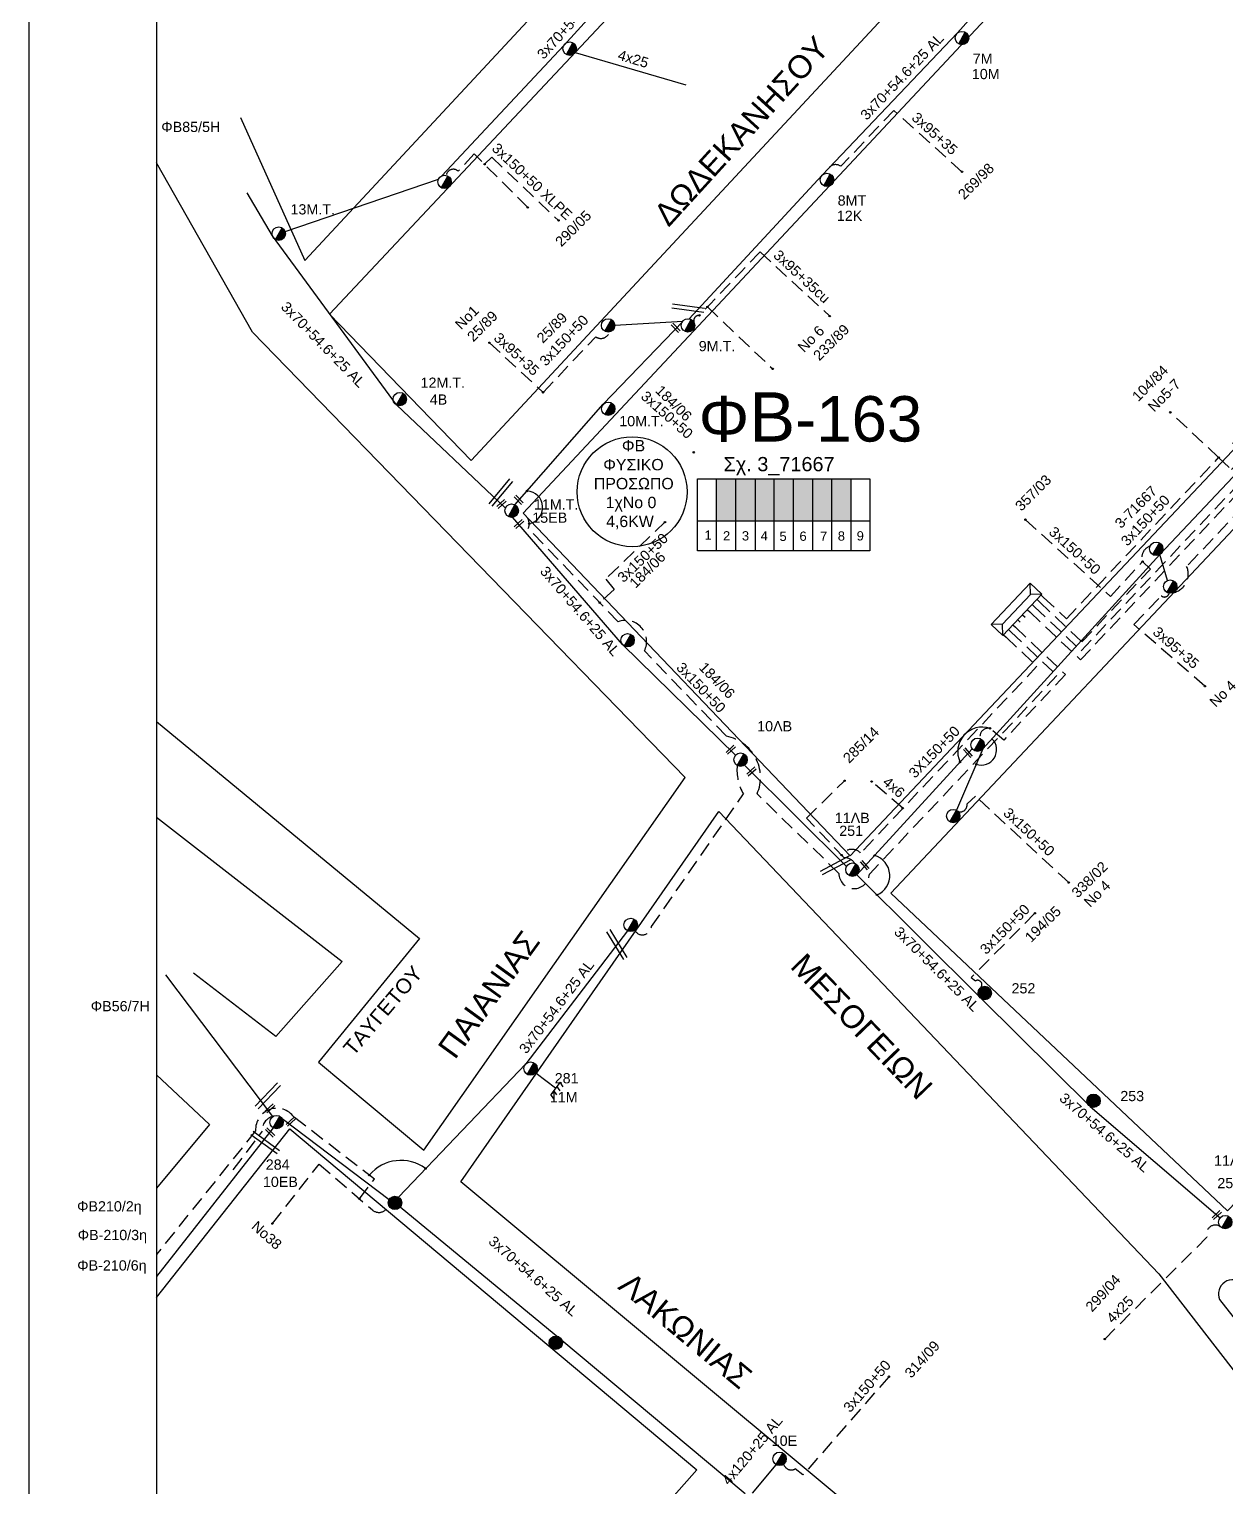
# Model space of a CAD drawing. Header units: millimetres. Extents: x 1138 to 9186, y 1584 to 2927.
# Drawn here: x 6949.8 to 7160.4, y 2157.3 to 2413.7 of the extents above; entities that cross this region are included whole.
import ezdxf
from ezdxf.enums import TextEntityAlignment as Align

# ---------------------------------------------------------------- set-up
doc = ezdxf.new("R2010")
doc.units = ezdxf.units.MM
doc.linetypes.add('DASHED', pattern=[19.05, 12.7, -6.35])
for name, color, linetype, lineweight in [('3x150+50', 7, 'Continuous', 30), ('3x150+50 XLPE', 7, 'SYN_LINE', 30), ('3x70+54.6+25 AL', 7, 'SYN_LINE', 30), ('3x95+35', 7, 'Continuous', 30), ('4x120+25 AL', 7, 'SYN_LINE', 30), ('4x25', 7, 'Continuous', 30), ('4x6', 7, 'SYN_LINE', 30), ('Υπόβαθρο ΔΕΗ', 7, 'Continuous', 30)]:
    doc.layers.add(name, color=color, linetype=linetype, lineweight=lineweight)
for name, color, linetype in [('Pillar OTE', 7, 'Continuous'), ('TEXT ΚΑΛΩΔΙΩΝ', 7, 'Continuous'), ('Άγνωστα', 7, 'Continuous'), ('ΑΓΝΩΣΤΟ ΕΝΑΕΡΙΟ ΚΑΛΩΔΙΟ', 7, 'Continuous'), ('ΑΓΝΩΣΤΟ ΥΠΟΓΕΙΟ ΚΑΛΩΔΙΟ', 7, 'DASHED'), ('Γείωση', 7, 'Continuous'), ('Επιγραφές - Σχήματα', 7, 'Continuous'), ('Καλώδια ΧΤ   3x150AL+50CU', 7, 'DASHED'), ('Μηχανική τομή', 7, 'Continuous'), ('Στύλος Ξύλινος', 7, 'Continuous'), ('Στύλος Ξύλινος @ 1', 7, 'Continuous'), ('Στύλος ΦΜ', 7, 'Continuous'), ('Στύλος ΦΜ @ 1', 7, 'Continuous'), ('Συνδέσεις', 7, 'Continuous'), ('Τομή', 7, 'Continuous'), ('Υποσταθμός πόλεως', 7, 'Continuous')]:
    doc.layers.add(name, color=color, linetype=linetype)
doc.styles.add('arial', font='arial.ttf')
doc.styles.get("Standard").update_dxf_attribs({"font": 'arial.ttf'})
doc.linetypes.add('SYN_LINE', pattern='A,0.5,-0.0001,["/\\/\\/\\/",Standard,S=0.1,R=0,X=0,Y=-0.05],-0.25', length=0.7501)

# ---------------------------------------------------------------- blocks, each defined once
blk = doc.blocks.new('ΥΠΑΡΧΩΝ ΤΣΙΜΕΝΤΕΝΙΟΣ ΣΤΥΛΟΣ')
at = {"layer": 'Στύλος ΦΜ'}
blk.add_hatch(color=7, dxfattribs=at).paths.add_polyline_path([(-1.29, -2.28, 0.574793), (2.62, 0, 0.268822), (1.3, 2.27)])
at = {"layer": 'Στύλος ΦΜ', "color": 7}
blk.add_line((-1.29, -2.28), (1.3, 2.27), dxfattribs=at)
blk.add_circle((0, 0), 2.62, dxfattribs=at)
at = {"layer": 'Στύλος ΦΜ', "flags": 4}
for tag, p in [('ΑΡΙΘΜΟΣ', (-4.68, 8.05)), ('ΤΥΠΟΣ', (-4.91, 3.03))]:
    blk.add_attdef(tag, p, '', height=4, dxfattribs=at)
blk = doc.blocks.new('ΥΠΑΡΧΩΝ ΞΥΛΙΝΟΣ ΣΤΥΛΟΣ')
at = {"layer": 'Στύλος Ξύλινος'}
h = blk.add_hatch(color=7, dxfattribs=at)
h.paths.add_polyline_path([(-2.62, 0, 0.270008), (-1.29, -2.28), (1.3, 2.27, 0.576266)])
h.paths.add_polyline_path([(-1.29, -2.28, 0.574793), (2.62, 0, 0.268822), (1.3, 2.27)])
at = {"layer": 'Στύλος Ξύλινος', "color": 7}
blk.add_line((-1.29, -2.28), (1.3, 2.27), dxfattribs=at)
blk.add_circle((0, 0), 2.62, dxfattribs=at)
at = {"layer": 'Στύλος Ξύλινος', "flags": 4}
for tag, p in [('ΑΡΙΘΜΟΣ', (-4.91, 8.6)), ('ΤΥΠΟΣ', (-4.85, 3.39))]:
    blk.add_attdef(tag, p, '', height=4, dxfattribs=at)
blk = doc.blocks.new('ΓΕΙΩΣΗ')
at = {"layer": 'Γείωση', "ltscale": 40}
for p, q in [((-2.34, 11.45), (-3, 9.45)), ((-0.34, 11.45), (-1, 9.45)), ((1.66, 11.45), (1, 9.45)), ((3.66, 11.45), (3, 9.45)), ((0, 9.45), (0, 0))]:
    blk.add_line(p, q, dxfattribs=at)
blk.add_lwpolyline([(-3, 9.45), (3, 9.45)], dxfattribs=at)
blk = doc.blocks.new('ΥΠΟΣΤΑΘΜΟΣ ΠΟΛΕΩΣ 9 ΑΝΑΧΩΡΗΣΕΩΝ')
at = {"layer": 'Υποσταθμός πόλεως', "ltscale": 40}
for p, q in [((-9.63, -2.82), (-9.63, -4)), ((-7.12, -2.82), (-7.12, -4)), ((-4.84, -2.82), (-4.84, -4)), ((-2.36, -2.82), (-2.36, -4)), ((0.09, -2.82), (0.09, -4)), ((2.55, -2.82), (2.55, -4)), ((5.02, -2.82), (5.02, -4)), ((7.48, -2.82), (7.48, -4)), ((9.61, -2.82), (9.61, -4))]:
    blk.add_line(p, q, dxfattribs=at)
blk.add_lwpolyline([(-10.02, 2.82), (10.02, 2.82), (10.02, -2.82), (-10.02, -2.82)], close=True, dxfattribs=at)
for points in [[(-7.21, 0), (-10.02, 2.82)], [(-10.02, -2.82), (-7.21, 0)], [(-7.21, 0), (7.21, 0)], [(7.21, 0), (10.02, 2.82)], [(10.02, -2.82), (7.21, 0)]]:
    blk.add_lwpolyline(points, dxfattribs=at)
at = {"layer": 'Υποσταθμός πόλεως', "linetype": 'SYN_LINE', "ltscale": 40, "flags": 1}
for tag, p in [('ΜΕΤΑΣΧΗΜΑΤΙΣΜΟΣ', (10.79, 1.71)), ('ΙΣΧΥΣ', (10.77, -1.08)), ('ΑΡΙΘΜΟΣ', (10.89, -3.8))]:
    blk.add_attdef(tag, p, '', height=1.8, dxfattribs=at)
blk = doc.blocks.new('_ΣΥΝΔΕΣΗ')
at = {"layer": 'Συνδέσεις', "linetype": 'SYN_LINE', "ltscale": 40}
blk.add_hatch(color=256, dxfattribs=at).paths.add_polyline_path([(0.5, 0, 1), (-0.5, 0, 1)])
at = {"layer": 'Συνδέσεις'}
blk.add_circle((0, 0), 0.5, dxfattribs=at)
blk = doc.blocks.new('ΜΗΧΑΝΙΚΗ ΤΟΜΗ')
at = {"layer": 'Μηχανική τομή', "ltscale": 40}
for p, q in [((-1.9, 0.8), (5.7, 0.8)), ((-1.9, -0.8), (5.7, -0.8))]:
    blk.add_line(p, q, dxfattribs=at)
blk = doc.blocks.new('ΤΟΜΗ')
at = {"layer": 'Τομή', "ltscale": 40}
for p, q in [((-5.7, 0), (17.1, 0)), ((-5.7, -2.8), (17.1, -2.8))]:
    blk.add_line(p, q, dxfattribs=at)

msp = doc.modelspace()

# ---------------------------------------------------------------- hatches: boundary and pattern name
at = {"layer": 'Καλώδια ΧΤ   3x150AL+50CU', "linetype": 'DASHED', "lineweight": -3, "ltscale": 0.2}
h = msp.add_hatch(color=85, dxfattribs=at)
h.dxf.hatch_style = 1
h.paths.add_polyline_path([(7074.16, 2334.58), (7070.72, 2334.58), (7070.72, 2327.22), (7074.16, 2327.21)])
h = msp.add_hatch(color=2, dxfattribs=at)
h.dxf.hatch_style = 1
h.paths.add_polyline_path([(7074.16, 2327.21), (7077.6, 2327.21), (7077.6, 2334.58), (7074.16, 2334.58)])
h = msp.add_hatch(color=30, dxfattribs=at)
h.dxf.hatch_style = 1
h.paths.add_polyline_path([(7080.9, 2334.58), (7077.6, 2334.58), (7077.6, 2327.21), (7080.9, 2327.21)])
h = msp.add_hatch(color=5, dxfattribs=at)
h.dxf.hatch_style = 1
h.paths.add_polyline_path([(7084.29, 2334.58), (7080.9, 2334.58), (7080.9, 2327.21), (7084.29, 2327.2)])
h = msp.add_hatch(color=1, dxfattribs=at)
h.dxf.hatch_style = 1
h.paths.add_polyline_path([(7084.29, 2327.2), (7087.68, 2327.2), (7087.68, 2334.58), (7084.29, 2334.58)])
h = msp.add_hatch(color=133, dxfattribs=at)
h.dxf.hatch_style = 1
h.paths.add_polyline_path([(7087.68, 2327.2), (7091.08, 2327.2), (7091.08, 2334.58), (7087.68, 2334.58)])
h = msp.add_hatch(color=27, dxfattribs=at)
h.dxf.hatch_style = 1
h.paths.add_polyline_path([(7091.02, 2327.2), (7094.42, 2327.2), (7094.42, 2334.58), (7091.02, 2334.58)])

# ---------------------------------------------------------------- linework, layer by layer
at = {"lineweight": -3, "ltscale": 0.2}
msp.add_circle((7055.89, 2332.3), 9.67, dxfattribs=at)
at = {"layer": '3x150+50', "lineweight": -3}
msp.add_lwpolyline([(6972.18, 1918.16), (9029.84, 1917.64), (9029.84, 2900.53), (6972.18, 2900.53)], close=True, dxfattribs=at)
at = {"layer": '3x150+50', "color": 27, "linetype": 'DASHED', "lineweight": -3, "ltscale": 0.2}
for points in [[(7069.15, 2364.81), (7080.63, 2353.91)], [(7061.77, 2327.06), (7051.24, 2316.95), (7052.74, 2315.11), (7050.2, 2312.8)]]:
    msp.add_lwpolyline(points, dxfattribs=at)
at = {"layer": '3x150+50', "color": 30, "linetype": 'DASHED', "lineweight": -3, "ltscale": 0.2}
msp.add_lwpolyline([(7125.88, 2311.16), (7134.79, 2302.74), (7166.44, 2336.25), (7161.52, 2340.78), (7183.15, 2363.68), (7185.06, 2361.92), (7186.13, 2363.02, -0.570111), (7187.32, 2365.29, 76.143411)], format="xyb", dxfattribs=at)
at = {"layer": '3x150+50', "color": 27, "linetype": 'DASHED', "lineweight": -3, "ltscale": 0.2}
for points in [[(7040.23, 2349.78), (7049.48, 2359.56, 0.502585), (7051.95, 2360.42, -13.5422)], [(7122.56, 2307.65), (7130.66, 2300), (7097.64, 2265.05, -0.971953), (7092.28, 2265.18), (7077.89, 2279.17, 0.478426), (7072.51, 2289.3), (7058.05, 2304.33, 0.685689), (7053.44, 2309.43), (7037.62, 2325.85, 0.529219), (7035.82, 2328.65)], [(7056.35, 2255.18, 0.748212), (7059.29, 2255.83), (7075.48, 2279.15, -0.161919), (7074.39, 2284.15, 1.038175)], [(7101.07, 2176.66), (7085.96, 2159.38), (7084.6, 2160.44, -0.473998), (7082.54, 2161.26, -22.106821)]]:
    msp.add_lwpolyline(points, format="xyb", dxfattribs=at)
at = {"layer": '3x150+50', "color": 2, "linetype": 'DASHED', "lineweight": -3, "ltscale": 0.2}
msp.add_lwpolyline([(7159.11, 2338.33), (7150.6, 2346.28)], dxfattribs=at)
for points in [[(7128.3, 2313.73), (7132.31, 2309.95), (7159.11, 2338.33), (7161.36, 2336.23), (7163.81, 2338.81, -0.388179), (7164.65, 2340.16, -0.786385)], [(7132.73, 2263.56), (7116.31, 2278.77), (7114.84, 2277.39, -0.508885), (7113.3, 2276.01, 14.285657)]]:
    msp.add_lwpolyline(points, format="xyb", dxfattribs=at)
at = {"layer": '3x150+50', "color": 85, "linetype": 'DASHED', "lineweight": -3, "ltscale": 0.2}
msp.add_lwpolyline([(7125.11, 2327.39), (7140.08, 2313.88), (7145.72, 2320.02, -0.427197), (7147.05, 2322.73, -5.610567)], format="xyb", dxfattribs=at)
msp.add_lwpolyline([(7127.57, 2312.96), (7135.03, 2305.91), (7147.09, 2318.68), (7145.72, 2320.02)], dxfattribs=at)
at = {"layer": '3x150+50', "color": 133, "linetype": 'DASHED', "lineweight": -3, "ltscale": 0.2}
for points in [[(7123.34, 2308.48), (7132.16, 2300.14), (7121.28, 2288.62), (7118.87, 2290.68, 0.567956), (7117.16, 2288.88, 1.360793)], [(7126.78, 2258.17), (7115.58, 2246.88), (7116.29, 2246.27, -0.943476), (7117.15, 2245.01, 24.502173)]]:
    msp.add_lwpolyline(points, format="xyb", dxfattribs=at)
at = {"layer": '3x150+50', "color": 1, "linetype": 'DASHED', "lineweight": -3, "ltscale": 0.2}
for points in [[(7121.7, 2306.74), (7127.13, 2301.61), (7096.1, 2268.76, 0.495927), (7092.77, 2268.39)], [(7095.05, 2266.95, 0.302558), (7093.23, 2267.9), (7086.55, 2274.89), (7093.28, 2281.47)]]:
    msp.add_lwpolyline(points, format="xyb", dxfattribs=at)
at = {"layer": '3x150+50', "color": 6, "linetype": 'DASHED', "lineweight": -3, "ltscale": 0.2}
msp.add_lwpolyline([(6992.6, 2203.59), (7000.81, 2214.06), (7010.19, 2205.98, 0.557194), (7013.04, 2206.88, 21.882212)], format="xyb", dxfattribs=at)
at = {"layer": '3x150+50 XLPE', "color": 5, "linetype": 'DASHED', "lineweight": -3, "ltscale": 0.2}
msp.add_lwpolyline([(7126.72, 2312.06), (7134.91, 2304.33), (7217.11, 2391.34), (7216.1, 2394.17), (7232.08, 2412.05), (7235.77, 2409.67), (7236.77, 2410.64, -0.691076), (7243.37, 2410.89), (7247.05, 2407.38)], format="xyb", dxfattribs=at)
at = {"layer": '3x150+50 XLPE', "color": 85, "linetype": 'DASHED', "lineweight": -3, "ltscale": 0.2}
for points in [[(7245.46, 2405.67), (7243.14, 2407.82, -0.335603), (7236.33, 2406.82), (7204.33, 2372.89), (7201.88, 2372.69), (7189.79, 2359.82, -0.650246), (7184.33, 2351.72), (7153.48, 2319.18, -0.493427), (7150.95, 2314.53, 1.271072)], [(7037.52, 2382.3), (7028.11, 2391.72), (7025.26, 2388.7, 0.607391), (7023.18, 2387.95, -30.768547)]]:
    msp.add_lwpolyline(points, format="xyb", dxfattribs=at)
msp.add_lwpolyline([(7029.92, 2389.91), (7031.18, 2391.17), (7042.94, 2380.02)], dxfattribs=at)
at = {"layer": '3x70+54.6+25 AL', "color": 85, "linetype": 'SYN_LINE', "lineweight": -3, "ltscale": 15}
for points in [[(7022.4, 2387.88), (7043.86, 2410.8), (7071.5, 2441.19), (7101.09, 2472.86), (7132.47, 2505.29)], [(6994.82, 2378.08), (7021.81, 2387.29)], [(7033.59, 2329.42), (7014.42, 2347.58), (6992.59, 2377.32), (6988.12, 2384.9)]]:
    msp.add_lwpolyline(points, dxfattribs=at)
at = {"layer": '3x70+54.6+25 AL', "color": 2, "linetype": 'SYN_LINE', "lineweight": -3, "ltscale": 15}
for points in [[(7176.98, 2481.73), (7145.45, 2449.26), (7130.86, 2432.91), (7113.16, 2413), (7089.35, 2388.01), (7065.92, 2362.73)], [(7237.82, 2409.26), (7213.86, 2389.85), (7189.28, 2364.01), (7166.62, 2340.14), (7148.78, 2321.28), (7117.63, 2287.11), (7112.97, 2276.29)]]:
    msp.add_lwpolyline(points, dxfattribs=at)
at = {"layer": '3x70+54.6+25 AL', "color": 27, "linetype": 'SYN_LINE', "lineweight": -3, "ltscale": 15}
for points in [[(7035.27, 2330), (7050.81, 2347.69), (7064.79, 2362.28)], [(7064.79, 2362.28), (7052.84, 2361.56)], [(7074.11, 2285.98), (7054.18, 2305.47), (7034.84, 2327.81)], [(7093.62, 2266.39), (7075.65, 2284.21), (7075.65, 2284.21)], [(6994.3, 2222.08), (7013.16, 2207.85)], [(7015.1, 2206.52), (7043.15, 2183.37), (7075.77, 2156.09)]]:
    msp.add_lwpolyline(points, dxfattribs=at)
at = {"layer": '3x70+54.6+25 AL', "color": 85, "linetype": 'SYN_LINE', "lineweight": -3, "ltscale": 6}
msp.add_lwpolyline([(7150.11, 2316.72), (7148.78, 2321.28)], dxfattribs=at)
at = {"layer": '3x70+54.6+25 AL', "color": 133, "linetype": 'SYN_LINE', "lineweight": -3, "ltscale": 15}
msp.add_lwpolyline([(7115.74, 2287.09), (7095.41, 2264.93), (7117.36, 2243.11), (7136.5, 2224.16), (7159.35, 2204.59)], dxfattribs=at)
at = {"layer": '3x70+54.6+25 AL', "color": 6, "linetype": 'SYN_LINE', "lineweight": -3, "ltscale": 15}
msp.add_lwpolyline([(7055.06, 2255.09), (7037.18, 2231.68), (7014.75, 2208.25)], dxfattribs=at)
at = {"layer": '3x70+54.6+25 AL', "color": 30, "linetype": 'SYN_LINE', "lineweight": -3, "ltscale": 15}
msp.add_lwpolyline([(6992.68, 2222.42), (6973.85, 2247.36)], dxfattribs=at)
at = {"layer": '3x95+35', "color": 2, "linetype": 'DASHED', "lineweight": -3, "ltscale": 0.2}
msp.add_lwpolyline([(7113.94, 2388.6), (7101.95, 2399.37), (7092.61, 2389.55, 0.609113), (7090.19, 2388.35, 18.196151)], format="xyb", dxfattribs=at)
at = {"layer": '3x95+35', "color": 27, "linetype": 'DASHED', "lineweight": -3, "ltscale": 0.2}
msp.add_lwpolyline([(7066.8, 2362.05, -0.559167), (7067.73, 2363.32, -0.001698), (7078.41, 2374.5), (7090.66, 2363.2)], format="xyb", dxfattribs=at)
msp.add_lwpolyline([(7030.78, 2358.52), (7040.23, 2349.78)], dxfattribs=at)
at = {"layer": '3x95+35', "color": 85, "linetype": 'DASHED', "lineweight": -3, "ltscale": 0.2}
msp.add_lwpolyline([(7156.69, 2298.11), (7144.19, 2308.95), (7149, 2314.02, 0.591152), (7150.4, 2314.48, -13.745114)], format="xyb", dxfattribs=at)
at = {"layer": '4x120+25 AL', "color": 27, "linetype": 'SYN_LINE', "lineweight": -3, "ltscale": 7}
msp.add_lwpolyline([(7077.05, 2156.16), (7081.26, 2161.18)], dxfattribs=at)
at = {"layer": '4x25', "color": 85, "linetype": 'SYN_LINE', "lineweight": -3, "ltscale": 15}
msp.add_lwpolyline([(7045.87, 2409.58), (7065.32, 2403.87)], dxfattribs=at)
at = {"layer": '4x25', "color": 133, "linetype": 'DASHED', "lineweight": -3, "ltscale": 0.2}
msp.add_lwpolyline([(7139.06, 2183.27), (7157.06, 2201.21, -0.706076), (7159.36, 2203.1, 4.039008)], format="xyb", dxfattribs=at)
at = {"layer": '4x6', "color": 1, "linetype": 'DASHED', "lineweight": -3, "ltscale": 0.2}
msp.add_lwpolyline([(7103.53, 2276.63), (7098.03, 2281.32)], dxfattribs=at)
at = {"layer": 'Pillar OTE', "lineweight": -3, "ltscale": 40}
for points in [[(7067.39, 2321.94), (7067.4, 2334.58), (7097.73, 2334.58), (7097.73, 2321.91), (7067.39, 2321.94)], [(7070.72, 2321.94), (7070.72, 2334.58)], [(7074.16, 2321.93), (7074.16, 2334.58)], [(7077.6, 2321.93), (7077.6, 2334.58)], [(7080.9, 2321.93), (7080.9, 2334.58)], [(7084.29, 2321.92), (7084.29, 2334.58)], [(7087.68, 2321.92), (7087.68, 2334.58)], [(7091.02, 2321.92), (7091.02, 2334.58)], [(7094.41, 2321.91), (7094.41, 2334.58)], [(7067.4, 2327.22), (7097.73, 2327.19)]]:
    msp.add_lwpolyline(points, dxfattribs=at)
at = {"layer": 'ΑΓΝΩΣΤΟ ΕΝΑΕΡΙΟ ΚΑΛΩΔΙΟ', "color": 62, "linetype": 'SYN_LINE', "lineweight": -3, "ltscale": 20}
msp.add_lwpolyline([(6992.74, 2220.41), (6972.18, 2194.3)], dxfattribs=at)
at = {"layer": 'ΑΓΝΩΣΤΟ ΥΠΟΓΕΙΟ ΚΑΛΩΔΙΟ', "color": 6, "linetype": 'DASHED', "lineweight": -3, "ltscale": 0.2}
msp.add_lwpolyline([(7007.9, 2207.96), (7010.54, 2211.41), (6996.4, 2222.3, 0.754395), (6989.64, 2219.91), (6972.18, 2198.15)], format="xyb", dxfattribs=at)
at = {"layer": 'ΑΓΝΩΣΤΟ ΥΠΟΓΕΙΟ ΚΑΛΩΔΙΟ', "color": 27, "linetype": 'DASHED', "lineweight": -3, "ltscale": 0.2}
msp.add_lwpolyline([(6985.71, 2213.06), (6990.84, 2219.82, -0.386115), (6992.68, 2222.42, -0.188023)], format="xyb", dxfattribs=at)
at = {"layer": 'Επιγραφές - Σχήματα', "lineweight": -3}
msp.add_lwpolyline([(6949.78, 2926.89), (9185.18, 2926.75), (9185.88, 1907.61), (6949.78, 1907.75)], close=True, dxfattribs=at)
at = {"layer": 'Υπόβαθρο ΔΕΗ', "lineweight": -3}
msp.add_line((6981.53, 2220.99), (6972.18, 2209.81), dxfattribs=at)
for points in [[(6986.97, 2398.11), (6998.31, 2373), (7126.71, 2511.01), (6992.54, 2635.38), (6949.78, 2685.94)], [(6972.18, 2291.87), (7018.47, 2253.72), (7000.7, 2232), (7019.26, 2216.48), (7065.21, 2282.04), (6989.09, 2360.38), (6972.18, 2390.19)], [(6972.18, 2275.07), (7004.87, 2249.67), (6993.19, 2236.51), (6978.7, 2247.66)], [(6981.53, 2220.99), (6972.18, 2229.75)], [(6972.18, 2190.56), (6995.66, 2220.23), (7067.29, 2160.28), (6991.95, 2075.02), (6972.18, 2089.27)]]:
    msp.add_lwpolyline(points, dxfattribs=at)
for points in [[(7002.66, 2363.54), (7134.42, 2503.92), (7159.91, 2479.99), (7027.59, 2337.83)], [(7170.3, 2471.23), (7231.76, 2413.84), (7094.26, 2268.27), (7036.7, 2328.55)], [(7300.75, 2350.96), (7239.01, 2407.81), (7101.41, 2261.72), (7160.64, 2205.81)], [(7071.15, 2276.05), (7148.59, 2194.75), (7194.05, 2136.05), (7161.39, 2097.99), (7025.77, 2210.96)]]:
    msp.add_lwpolyline(points, close=True, dxfattribs=at)
msp.add_lwpolyline([(7159.28, 2190.21), (7208.02, 2128.18, 0.768308), (7217.12, 2137.65), (7163.37, 2192.96, 0.834163), (7159.28, 2190.21, 3.056167)], format="xyb", dxfattribs=at)
for centre, radius, start, end in [((7037.25, 2329.55), 2.9, 280.6384, 86.6886), ((7117.49, 2286.61), 4.3, 71.2554, 205.4018), ((7117.34, 2286.93), 2.7, 250.6728, 45.8774), ((7097.54, 2264.79), 3.7, 292.859, 74.1321), ((7015.2, 2207.43), 7.27, 53.3312, 139.9164)]:
    msp.add_arc(centre, radius, start, end, dxfattribs=at)

# ---------------------------------------------------------------- block references
at = {"layer": 'Γείωση', "lineweight": -3, "xscale": 0.449999999999818, "yscale": 0.449999999999818, "zscale": 0.449999999999818, "rotation": 232.2820992878658}
msp.add_blockref('ΓΕΙΩΣΗ', (7039.03, 2229.98), dxfattribs=at)
at = {"layer": 'Μηχανική τομή', "lineweight": -3}
for p, xscale, yscale, zscale, rotation in [((7063.87, 2360.8), 0.25, 0.25, 0.25, 133.8699796571237), ((7032.54, 2329.86), 0.25, 0.25, 0.25, 42.36808911352926), ((7036.25, 2330.55), 0.2499999999999999, 0.2499999999999999, 0.2499999999999999, 133.8699796571237), ((7035.62, 2326.3), 0.25, 0.25, 0.25, 42.36808911352926), ((7072.9, 2286.63), 0.25, 0.25, 0.25, 42.36808911352926), ((7115.31, 2286.05), 0.25, 0.25, 0.25, 131.3624634944716), ((7076.55, 2282.79), 0.25, 0.25, 0.25, 42.36808911352926), ((7097.17, 2266.27), 0.25, 0.25, 0.25, 131.3624634944716), ((6991.82, 2223.56), 0.2499999999999953, 0.2499999999999953, 0.2499999999999953, 42.36808911352989), ((6991.84, 2219.93), 0.249999999999993, 0.249999999999993, 0.249999999999993, 316.7519901400179), ((6995.48, 2221.19), 0.2499999999999953, 0.2499999999999953, 0.2499999999999953, 42.36808911352989), ((7158.43, 2204.78), 0.2500000000000001, 0.2500000000000001, 0.2500000000000001, 43.41164880186722)]:
    msp.add_blockref('ΜΗΧΑΝΙΚΗ ΤΟΜΗ', p, dxfattribs=dict(at, xscale=xscale, yscale=yscale, zscale=zscale, rotation=rotation))
at = {"layer": 'Στύλος Ξύλινος @ 1', "lineweight": -3, "ltscale": 40}
ref = msp.add_blockref('ΥΠΑΡΧΩΝ ΞΥΛΙΝΟΣ ΣΤΥΛΟΣ', (7117.95, 2244.14), dxfattribs=dict(at, xscale=0.449999999999818, yscale=0.449999999999818, zscale=0.449999999999818))
ref.add_attrib('ΑΡΙΘΜΟΣ', '252', (7122.66, 2244.07), dxfattribs={"layer": 'Στύλος Ξύλινος', "height": 1.8, "flags": 4})
ref = msp.add_blockref('ΥΠΑΡΧΩΝ ΞΥΛΙΝΟΣ ΣΤΥΛΟΣ', (7137.09, 2225.19), dxfattribs=dict(at, xscale=0.449999999999818, yscale=0.449999999999818, zscale=0.449999999999818))
ref.add_attrib('ΑΡΙΘΜΟΣ', '253', (7141.8, 2225.12), dxfattribs={"layer": 'Στύλος Ξύλινος', "height": 1.8, "flags": 4})
at = {"layer": 'Στύλος Ξύλινος @ 1', "lineweight": -3, "ltscale": 40, "xscale": 0.4499999999998181, "yscale": 0.4499999999998181, "zscale": 0.4499999999998181}
for p in [(7014.16, 2207.23), (7042.45, 2182.62)]:
    msp.add_blockref('ΥΠΑΡΧΩΝ ΞΥΛΙΝΟΣ ΣΤΥΛΟΣ', p, dxfattribs=at)
at = {"layer": 'Στύλος ΦΜ @ 1', "lineweight": -3, "ltscale": 40}
ref = msp.add_blockref('ΥΠΑΡΧΩΝ ΤΣΙΜΕΝΤΕΝΙΟΣ ΣΤΥΛΟΣ', (7113.94, 2412.11), dxfattribs=dict(at, xscale=0.4499999999998183, yscale=0.4499999999998183, zscale=0.4499999999998183))
ref.add_attrib('ΤΥΠΟΣ', '7M', (7115.83, 2407.58), dxfattribs={"layer": 'Στύλος ΦΜ', "height": 1.8, "rotation": 360, "flags": 4})
ref.add_attrib('ΑΡΙΘΜΟΣ', '10M', (7115.68, 2404.88), dxfattribs={"layer": 'Στύλος ΦΜ', "height": 1.8, "rotation": 360, "flags": 4})
for p, xscale, yscale, zscale in [((7044.9, 2410.24), 0.4499999999998181, 0.4499999999998181, 0.4499999999998181), ((7022.89, 2386.81), 0.4499999999998181, 0.4499999999998181, 0.4499999999998181), ((7051.66, 2361.57), 0.4499999999998185, 0.4499999999998185, 0.4499999999998185), ((7148.13, 2322.27), 0.4499999999998186, 0.4499999999998186, 0.4499999999998186), ((7150.58, 2315.64), 0.4499999999998186, 0.4499999999998186, 0.4499999999998186), ((7055.1, 2306.2), 0.4499999999998186, 0.4499999999998186, 0.4499999999998186), ((7116.68, 2287.81), 0.4499999999998186, 0.4499999999998186, 0.4499999999998186), ((7112.39, 2275.27), 0.4499999999998186, 0.4499999999998186, 0.4499999999998186), ((7055.64, 2256.12), 0.4499999999998183, 0.4499999999998183, 0.4499999999998183)]:
    msp.add_blockref('ΥΠΑΡΧΩΝ ΤΣΙΜΕΝΤΕΝΙΟΣ ΣΤΥΛΟΣ', p, dxfattribs=dict(at, xscale=xscale, yscale=yscale, zscale=zscale))
ref = msp.add_blockref('ΥΠΑΡΧΩΝ ΤΣΙΜΕΝΤΕΝΙΟΣ ΣΤΥΛΟΣ', (7090.18, 2387.17), dxfattribs=dict(at, xscale=0.4499999999998184, yscale=0.4499999999998184, zscale=0.4499999999998184))
ref.add_attrib('ΤΥΠΟΣ', '8MΤ', (7092.06, 2382.64), dxfattribs={"layer": 'Στύλος ΦΜ', "height": 1.8, "rotation": 360, "flags": 4})
ref.add_attrib('ΑΡΙΘΜΟΣ', '12K', (7091.92, 2379.95), dxfattribs={"layer": 'Στύλος ΦΜ', "height": 1.8, "rotation": 360, "flags": 4})
ref = msp.add_blockref('ΥΠΑΡΧΩΝ ΤΣΙΜΕΝΤΕΝΙΟΣ ΣΤΥΛΟΣ', (6993.7, 2377.7), dxfattribs=dict(at, xscale=0.4499999999998182, yscale=0.4499999999998182, zscale=0.4499999999998182))
ref.add_attrib('ΤΥΠΟΣ', '13M.T.', (6995.77, 2381.08), dxfattribs={"layer": 'Στύλος ΦΜ', "height": 1.8, "rotation": 360, "flags": 4})
ref = msp.add_blockref('ΥΠΑΡΧΩΝ ΤΣΙΜΕΝΤΕΝΙΟΣ ΣΤΥΛΟΣ', (7065.72, 2361.57), dxfattribs=dict(at, xscale=0.4499999999998184, yscale=0.4499999999998184, zscale=0.4499999999998184))
ref.add_attrib('ΤΥΠΟΣ', '9M.T.', (7067.61, 2357.03), dxfattribs={"layer": 'Στύλος ΦΜ', "height": 1.8, "rotation": 360, "flags": 4})
ref = msp.add_blockref('ΥΠΑΡΧΩΝ ΤΣΙΜΕΝΤΕΝΙΟΣ ΣΤΥΛΟΣ', (7015, 2348.61), dxfattribs=dict(at, xscale=0.4499999999998184, yscale=0.4499999999998184, zscale=0.4499999999998184))
ref.add_attrib('ΤΥΠΟΣ', '12M.T.', (7018.66, 2350.59), dxfattribs={"layer": 'Στύλος ΦΜ', "height": 1.8, "rotation": 360, "flags": 4})
ref.add_attrib('ΑΡΙΘΜΟΣ', '4B', (7020.28, 2347.63), dxfattribs={"layer": 'Στύλος ΦΜ', "height": 1.8, "rotation": 360, "flags": 4})
ref = msp.add_blockref('ΥΠΑΡΧΩΝ ΤΣΙΜΕΝΤΕΝΙΟΣ ΣΤΥΛΟΣ', (7051.68, 2346.9), dxfattribs=dict(at, xscale=0.4499999999998185, yscale=0.4499999999998185, zscale=0.4499999999998185))
ref.add_attrib('ΤΥΠΟΣ', '10M.T.', (7053.63, 2343.83), dxfattribs={"layer": 'Στύλος ΦΜ', "height": 1.8, "rotation": 360, "flags": 4})
ref = msp.add_blockref('ΥΠΑΡΧΩΝ ΤΣΙΜΕΝΤΕΝΙΟΣ ΣΤΥΛΟΣ', (7034.69, 2328.98), dxfattribs=dict(at, xscale=0.4499999999998185, yscale=0.4499999999998185, zscale=0.4499999999998185))
ref.add_attrib('ΤΥΠΟΣ', '11M.T.', (7038.61, 2329.17), dxfattribs={"layer": 'Στύλος ΦΜ', "height": 1.8, "rotation": 360, "flags": 4})
ref.add_attrib('ΑΡΙΘΜΟΣ', '15EB', (7038.32, 2326.85), dxfattribs={"layer": 'Στύλος ΦΜ', "height": 1.8, "rotation": 360, "flags": 4})
ref = msp.add_blockref('ΥΠΑΡΧΩΝ ΤΣΙΜΕΝΤΕΝΙΟΣ ΣΤΥΛΟΣ', (7074.97, 2285.18), dxfattribs=dict(at, xscale=0.4499999999998185, yscale=0.4499999999998185, zscale=0.4499999999998185))
ref.add_attrib('ΤΥΠΟΣ', '10ΛΒ', (7077.9, 2290.17), dxfattribs={"layer": 'Στύλος ΦΜ', "height": 1.8, "flags": 4})
ref = msp.add_blockref('ΥΠΑΡΧΩΝ ΤΣΙΜΕΝΤΕΝΙΟΣ ΣΤΥΛΟΣ', (7094.67, 2265.84), dxfattribs=dict(at, xscale=0.4499999999998185, yscale=0.4499999999998185, zscale=0.4499999999998185))
ref.add_attrib('ΤΥΠΟΣ', '11ΛB', (7091.55, 2274.04), dxfattribs={"layer": 'Στύλος ΦΜ', "height": 1.8, "flags": 4})
ref.add_attrib('ΑΡΙΘΜΟΣ', '251', (7092.34, 2271.78), dxfattribs={"layer": 'Στύλος ΦΜ', "height": 1.8, "flags": 4})
ref = msp.add_blockref('ΥΠΑΡΧΩΝ ΤΣΙΜΕΝΤΕΝΙΟΣ ΣΤΥΛΟΣ', (7038.01, 2230.85), dxfattribs=dict(at, xscale=0.4499999999998184, yscale=0.4499999999998184, zscale=0.4499999999998184))
ref.add_attrib('ΤΥΠΟΣ', '11M', (7041.4, 2224.92), dxfattribs={"layer": 'Στύλος ΦΜ', "height": 1.8, "rotation": 360, "flags": 4})
ref.add_attrib('ΑΡΙΘΜΟΣ', '281', (7042.27, 2228.25), dxfattribs={"layer": 'Στύλος ΦΜ', "height": 1.8, "rotation": 360, "flags": 4})
ref = msp.add_blockref('ΥΠΑΡΧΩΝ ΤΣΙΜΕΝΤΕΝΙΟΣ ΣΤΥΛΟΣ', (6993.32, 2221.43), dxfattribs=dict(at, xscale=0.4499999999998184, yscale=0.4499999999998184, zscale=0.4499999999998184))
ref.add_attrib('ΤΥΠΟΣ', '284', (6991.42, 2213.07), dxfattribs={"layer": 'Στύλος ΦΜ', "height": 1.8, "rotation": 360, "flags": 4})
ref.add_attrib('ΑΡΙΘΜΟΣ', '10EB', (6990.92, 2210.03), dxfattribs={"layer": 'Στύλος ΦΜ', "height": 1.8, "rotation": 360, "flags": 4})
ref = msp.add_blockref('ΥΠΑΡΧΩΝ ΤΣΙΜΕΝΤΕΝΙΟΣ ΣΤΥΛΟΣ', (7160.27, 2203.85), dxfattribs=dict(at, xscale=0.4499999999998187, yscale=0.4499999999998187, zscale=0.4499999999998187))
ref.add_attrib('ΤΥΠΟΣ', '11ΛΒ', (7158.3, 2213.78), dxfattribs={"layer": 'Στύλος ΦΜ', "height": 1.8, "rotation": 360, "flags": 4})
ref.add_attrib('ΑΡΙΘΜΟΣ', '254', (7158.88, 2209.81), dxfattribs={"layer": 'Στύλος ΦΜ', "height": 1.8, "rotation": 360, "flags": 4})
ref = msp.add_blockref('ΥΠΑΡΧΩΝ ΤΣΙΜΕΝΤΕΝΙΟΣ ΣΤΥΛΟΣ', (7081.84, 2162.21), dxfattribs=dict(at, xscale=0.4499999999998184, yscale=0.4499999999998184, zscale=0.4499999999998184))
ref.add_attrib('ΤΥΠΟΣ', '10E', (7080.46, 2164.49), dxfattribs={"layer": 'Στύλος ΦΜ', "height": 1.8, "rotation": 360, "flags": 4})
at = {"layer": 'Συνδέσεις', "lineweight": -3, "xscale": 0.25, "yscale": 0.25, "zscale": 0.25}
for p in [(7029.92, 2389.92), (7113.94, 2388.6), (7037.52, 2382.31), (7042.95, 2380.03), (7069.15, 2364.82), (7067.73, 2363.32), (7090.66, 2363.2), (7030.78, 2358.52), (7080.63, 2353.91), (7040.23, 2349.79), (7150.6, 2346.28), (7066.73, 2339.25), (7159.12, 2338.33), (7037.41, 2332.44), (7037.78, 2326.7), (7061.68, 2326.98), (7125.11, 2327.4), (7145.72, 2320.03), (7050.2, 2312.8), (7156.69, 2298.11), (7118.87, 2290.69), (7113.6, 2284.77), (7116.45, 2284.38), (7093.28, 2281.47), (7098.04, 2281.33), (7103.53, 2276.64), (7092.77, 2268.39), (7098.55, 2268.35), (7098.98, 2261.39), (7132.73, 2263.57), (7126.78, 2258.17), (7019.54, 2213.26), (7009.64, 2212.11), (7007.9, 2207.96), (6992.6, 2203.6), (7139.06, 2183.27), (7101.07, 2176.66)]:
    msp.add_blockref('_ΣΥΝΔΕΣΗ', p, dxfattribs=at)
at = {"layer": 'Τομή', "lineweight": -3}
for p, xscale, yscale, zscale, rotation in [((7067.12, 2364.03), 0.2499999999999999, 0.2499999999999999, 0.2499999999999999, 172.5995211579405), ((7031.63, 2331.29), 0.2499999999999998, 0.2499999999999998, 0.2499999999999998, 50.15048748542257), ((7093.1, 2266.91), 0.2499999999999999, 0.2499999999999999, 0.2499999999999999, 207.8385159878481), ((7053.68, 2251.27), 0.2499999999999999, 0.2499999999999999, 0.2499999999999999, 121.3160799586428), ((6990.54, 2225.26), 0.2499999999999645, 0.2499999999999645, 0.2499999999999645, 46.43396047726051), ((6990.38, 2218.98), 0.2499999999999645, 0.2499999999999645, 0.2499999999999645, 323.7900827177667)]:
    msp.add_blockref('ΤΟΜΗ', p, dxfattribs=dict(at, xscale=xscale, yscale=yscale, zscale=zscale, rotation=rotation))
at = {"layer": 'Υποσταθμός πόλεως', "lineweight": -3, "xscale": 0.4999999999999999, "yscale": 0.4999999999999999, "zscale": 0.4999999999999999, "rotation": 46.63112042125074}
msp.add_blockref('ΥΠΟΣΤΑΘΜΟΣ ΠΟΛΕΩΣ 9 ΑΝΑΧΩΡΗΣΕΩΝ', (7123.55, 2311.61), dxfattribs=at)

# ---------------------------------------------------------------- texts
at = {"lineweight": -3, "ltscale": 40, "attachment_point": 1, "style": 'arial'}
for s, insert, char_height, width, rotation in [('ΔΩΔEKANHΣOY', (7059.37, 2381.44), 4, 150.9822, 47.6627), ('ΠAIANIAΣ', (7021.47, 2234.63), 4, 38.2247, 54.0542), ('MEΣOΓEIΩN', (7086.42, 2251.47), 4, 150.9822, 313.8062), ('TAYΓΕΤΟΥ', (7004.85, 2234.61), 2.622, 25.0607, 49.7132), ('ΛAKΩNIAΣ', (7055.76, 2195.33), 4, 54.6183, 320.2601)]:
    msp.add_mtext(s, dxfattribs=dict(at, insert=insert, char_height=char_height, width=width, rotation=rotation))
at = {"lineweight": -3, "ltscale": 30, "char_height": 1.63, "width": 11.2573, "attachment_point": 1}
for s, insert in [('1', (7068.64, 2325.5)), ('2', (7071.88, 2325.37)), ('3', (7075.21, 2325.37)), ('4', (7078.51, 2325.37)), ('5', (7081.82, 2325.28)), ('6', (7085.34, 2325.31)), ('7', (7088.97, 2325.31)), ('8', (7092.08, 2325.34)), ('9', (7095.41, 2325.37))]:
    msp.add_mtext(s, dxfattribs=dict(at, insert=insert))
at = {"layer": 'TEXT ΚΑΛΩΔΙΩΝ', "linetype": 'Continuous', "lineweight": -3, "ltscale": 0.2}
for s, rotation, p in [('3x70+54.6+25 AL', 47.7177, (7046.33, 2416.19)), ('3x70+54.6+25 AL', 46.3757, (7103.38, 2405.34)), ('4x25', 343.6365, (7056.1, 2408.45)), ('3x95+35', 318.0541, (7109.15, 2395.32)), ('3x150+50 XLPE', 316.551, (7038.3, 2386.9)), ('3x95+35cu', 317.2777, (7085.76, 2370.17)), ('3x70+54.6+25 AL', 314.3146, (7001.53, 2358.21)), ('3x150+50', 46.5748, (7043.89, 2358.94)), ('3x95+35', 317.2738, (7035.57, 2356.53)), ('3x150+50', 318.3382, (7062.03, 2345.84)), ('3x150+50', 46.6311, (7146.2, 2327.28)), ('3x150+50', 317.9228, (7133.8, 2321.97)), ('3x150+50', 43.8503, (7057.75, 2320.71)), ('3x70+54.6+25 AL', 310.8926, (7046.74, 2311.32)), ('3x95+35', 319.0535, (7151.62, 2304.89)), ('3x150+50', 313.8967, (7068.03, 2297.88)), ('4x6', 319.5444, (7101.95, 2280.35)), ('3x150+50', 317.1945, (7125.74, 2272.49)), ('3x150+50', 45.2383, (7121.47, 2255.37)), ('3x70+54.6+25 AL', 315.1784, (7109.53, 2248.36)), ('3x70+54.6+25 AL', 52.6282, (7042.59, 2241.74)), ('3x70+54.6+25 AL', 319.4059, (7139.05, 2219.61)), ('3x70+54.6+25 AL', 318.7912, (7038.52, 2194.36)), ('4x25', 44.9053, (7141.74, 2188.48)), ('3x150+50', 48.8462, (7097.23, 2175)), ('4x120+25 AL', 50.0288, (7077.01, 2163.72))]:
    msp.add_text(s, height=1.8, rotation=rotation, dxfattribs=at).set_placement(p, align=Align.MIDDLE_CENTER)
at = {"layer": 'Άγνωστα', "lineweight": -3, "ltscale": 0.2, "char_height": 1.8, "width": 18.6352, "attachment_point": 1, "style": 'arial'}
for s, insert in [('ΦB85/5H', (6973.03, 2397.38)), ('ΦB56/7H', (6960.62, 2242.73)), ('\\A1;ΦB210/2η', (6958.21, 2207.52)), ('\\A1;ΦΒ-210/3η', (6958.32, 2202.48)), ('\\A1;ΦB-210/6η', (6958.24, 2197.13))]:
    msp.add_mtext(s, dxfattribs=dict(at, insert=insert))
at = {"layer": 'Άγνωστα', "lineweight": -3, "ltscale": 40, "char_height": 1.8, "attachment_point": 1, "style": 'arial'}
for s, insert, width, rotation in [('269/98', (7113.05, 2384.86), 12.7137, 44.9821), ('290/05', (7042.17, 2376.54), 12.7137, 44.9821), ('No1\\P25/89', (7024.55, 2361.98), 12.7137, 44.9821), ('25/89', (7038.92, 2359.58), 12.7137, 44.9821), ('No 6', (7084.85, 2357.96), 12.7137, 44.9821), ('233/89', (7087.57, 2356.51), 12.7137, 44.9821), ('104/84', (7143.69, 2349.33), 12.7137, 44.9821), ('No5-7', (7146.47, 2347.49), 12.7137, 44.9821), ('184/06', (7061.11, 2351.23), 12.7137, 315.42), ('357/03', (7123.11, 2330.05), 12.7137, 44.9821), ('3-71667', (7140.65, 2327), 12.7137, 44.9821), ('184/06', (7055.23, 2316.49), 12.1649, 44.9821), ('184/06', (7068.82, 2302.53), 12.1649, 314), ('No 4', (7157.32, 2295.56), 12.7137, 44.9821), ('285/14', (7092.81, 2285.71), 12.1649, 44.9821), ('3X150+50', (7104.38, 2283.05), 34.0855, 45.6473), ('338/02', (7133.04, 2262.02), 12.7137, 44.9821), ('No 4', (7135.22, 2260.37), 12.7137, 44.9821), ('194/05', (7124.83, 2254.18), 12.7137, 44.9821), ('No38', (6989.95, 2204.21), 12.7137, 318.3181), ('299/04', (7135.51, 2189.13), 12.7137, 47.7829), ('314/09', (7103.68, 2177.48), 12.7137, 47.7829)]:
    msp.add_mtext(s, dxfattribs=dict(at, insert=insert, width=width, rotation=rotation))
at = {"layer": 'Άγνωστα', "color": 7, "lineweight": -3, "insert": (7071.99, 2338.42), "char_height": 2.5, "width": 4.551914400963142e-14, "attachment_point": 1}
msp.add_mtext('Σχ. 3_71667', dxfattribs=at)
at = {"layer": 'Υπόβαθρο ΔΕΗ', "lineweight": -3, "attachment_point": 1}
for s, insert, char_height, width in [('Φ{\\H1.0833x;B}-163', (7067.59, 2349.8), 8, 84.6573), ('{\\W8.64836; }ΦΒ \\P{\\W4.42067; }ΦΥΣΙΚΟ \\P{\\W2.28183; }ΠΡΟΣΩΠΟ', (7047.38, 2341.41), 2, 17.2548), ('{\\W5.64925; }1χΝο 0\\P{\\W5.75643; }4,6KW', (7046.85, 2331.43), 2, 17.2548)]:
    msp.add_mtext(s, dxfattribs=dict(at, insert=insert, char_height=char_height, width=width))

doc.saveas('drawing.dxf')
